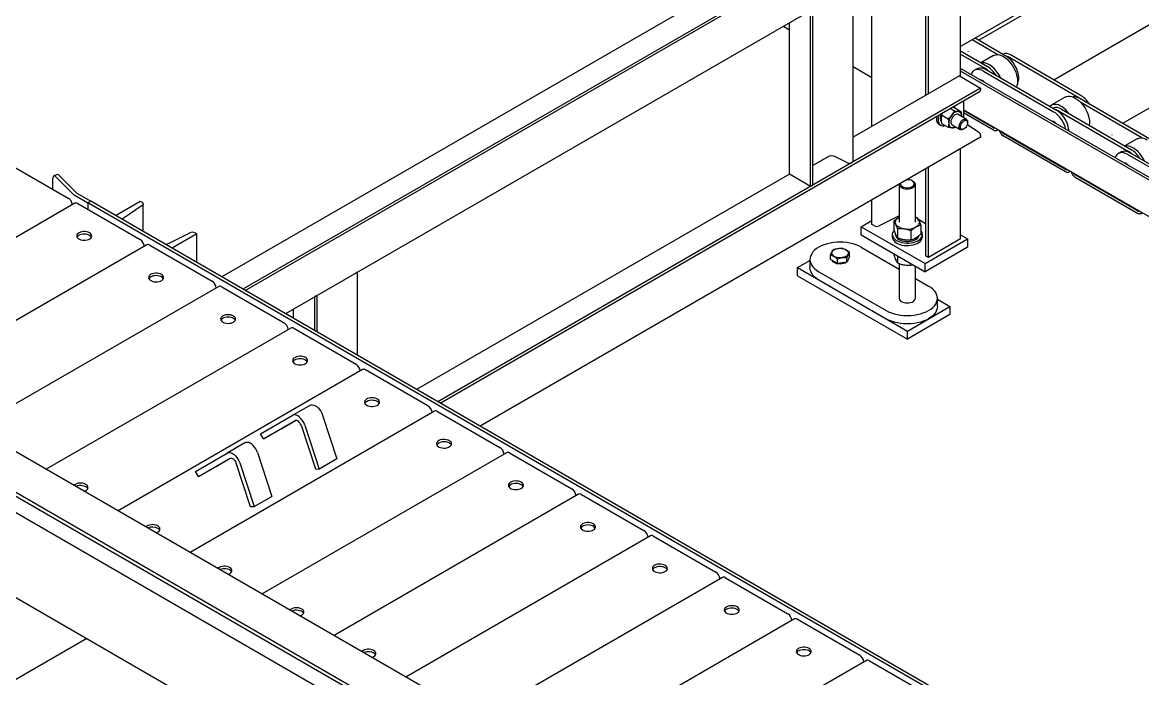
# Model space of a CAD drawing. Header units: millimetres. Extents: x 0 to 11880, y 0 to 8400.
# Drawn here: x 1890 to 3008, y 2390 to 3045 of the extents above; entities that cross this region are included whole.
import ezdxf

# ---------------------------------------------------------------- set-up
doc = ezdxf.new("R2010")
doc.units = ezdxf.units.MM
doc.header["$LTSCALE"] = 20

msp = doc.modelspace()

# ---------------------------------------------------------------- linework, layer by layer
at = {"color": 7, "linetype": 'Continuous', "lineweight": 25}
for p, q in [((2825.43, 3215.7), (2088.99, 2790.56)), ((2846.64, 3203.45), (2110.2, 2778.31)), ((2112.52, 2776.98), (2846.02, 3200.42)), ((2846.64, 3154.46), (2152.64, 2753.82)), ((2791.72, 3122.75), (2791.72, 2971.69)), ((2794.67, 2973.39), (2794.67, 3124.46)), ((2999.54, 3120.24), (2826.49, 3020.34)), ((3003.16, 3118.15), (2844.75, 3026.7)), ((2738.1, 2940.73), (2738.1, 3091.8)), ((2719.36, 2905.43), (2719.36, 3080.98)), ((2826.49, 2990.54), (2826.49, 3081.38)), ((3075, 3076.67), (2919.77, 2987.07)), ((2676.94, 2880.93), (2676.94, 3056.49)), ((2679.25, 2882.99), (2679.25, 3057.83)), ((2655.72, 2893.18), (2655.72, 3044.24)), ((2649.69, 3040.76), (2655.72, 3037.27)), ((3146.84, 3035.2), (2988.43, 2943.75)), ((2863.97, 3012.34), (2838.3, 3027.16)), ((2871.96, 3010.99), (2841.13, 3028.79)), ((2826.49, 3016.02), (2853.57, 3000.38)), ((2826.49, 3012.75), (2850.74, 2998.75)), ((2859.34, 3011.45), (2846.87, 3004.25)), ((2944.15, 2969.73), (2874.15, 3010.14)), ((2946.98, 2971.36), (2876.98, 3011.77)), ((2719.36, 3000.53), (2738.1, 2989.72)), ((3795.23, 2439.19), (2826.49, 2998.43)), ((2843.24, 2998.37), (2840.41, 2996.74)), ((2852.23, 2997.48), (2922.23, 2957.07)), ((2825.43, 2991.15), (2719.36, 2929.92)), ((2738.1, 2989.72), (2738.1, 2991.77)), ((2825.43, 2991.15), (2846.64, 2978.9)), ((3795.23, 2436.78), (2826.49, 2996.02)), ((2847.49, 2987.01), (2846.89, 2986.66)), ((2849.41, 2995.85), (2919.4, 2955.44)), ((2883.32, 2988.57), (2884.68, 2989.36)), ((2846.64, 2978.9), (2304.69, 2666.04)), ((2307, 2664.7), (2846.02, 2975.87)), ((2846.64, 2978.9), (2846.64, 2977.24)), ((2829.67, 2966.43), (2829.67, 2949.72)), ((2931.18, 2969.98), (2917.04, 2961.82)), ((3015.64, 2928.05), (2945.64, 2968.46)), ((3007.65, 2929.39), (2946.56, 2964.66)), ((2807.68, 2953.6), (2807.48, 2953.54)), ((2807.62, 2953.46), (2807.48, 2953.54)), ((2807.71, 2953.65), (2807.62, 2953.7)), ((2816.35, 2958.74), (2820.55, 2956.32)), ((2820.41, 2959.5), (2826.91, 2955.75)), ((2832.34, 2947.95), (2824.12, 2952.7)), ((3795.23, 2400.04), (2829.67, 2957.44)), ((2859.58, 2939.34), (2829.67, 2956.61)), ((2859.58, 2936.9), (2829.67, 2954.16)), ((2924.43, 2956.21), (2994.42, 2915.8)), ((2927.26, 2957.84), (2997.25, 2917.44)), ((2804.93, 2942.99), (2806.7, 2941.97)), ((2806.49, 2949.44), (2806.36, 2949.32)), ((2806.5, 2949.24), (2806.36, 2949.32)), ((2806.52, 2949.42), (2806.37, 2949.5)), ((2806.55, 2947.52), (2806.41, 2947.61)), ((2806.52, 2947.55), (2806.44, 2947.45)), ((2806.58, 2947.37), (2806.44, 2947.45)), ((2806.91, 2951.51), (2806.71, 2951.4)), ((2806.86, 2951.32), (2806.71, 2951.4)), ((2806.91, 2951.51), (2806.77, 2951.59)), ((2807.02, 2945.95), (2806.88, 2946.03)), ((2806.98, 2945.98), (2806.94, 2945.91)), ((2807.08, 2945.83), (2806.94, 2945.91)), ((2807.68, 2952.16), (2814.18, 2948.4)), ((2807.68, 2943.67), (2814.18, 2939.92)), ((2818.12, 2942.31), (2826.34, 2937.56)), ((2827.48, 2951.18), (2827.46, 2950.77)), ((2827.47, 2950.77), (2827.48, 2951.18)), ((2829.67, 2949.72), (2829.68, 2949.49)), ((2833.33, 2942.75), (2833.58, 2942.58)), ((2833.58, 2942.58), (2844.69, 2935.14)), ((2833.59, 2944.42), (2833.59, 2945.21)), ((2919.34, 2945.53), (2918.73, 2945.18)), ((2821.63, 2940.28), (2820.55, 2939.35)), ((2829.34, 2937.86), (2830.03, 2938.25)), ((2846.64, 2931.57), (2846.64, 2929.91)), ((2862.58, 2936.6), (2864.18, 2937.52)), ((2931.42, 2897.87), (2869.2, 2933.79)), ((2931.42, 2895.42), (2869.2, 2931.34)), ((2846.64, 2929.91), (2347.12, 2641.54)), ((3003.03, 2928.51), (2990.55, 2921.31)), ((2693.72, 2910.22), (2679.25, 2901.86)), ((2713.86, 2904.5), (2701.86, 2910.41)), ((2826.49, 2828.45), (2826.49, 2918.28)), ((2986.92, 2915.42), (2984.09, 2913.79)), ((2993.09, 2912.9), (3063.08, 2872.49)), ((2995.92, 2914.53), (3065.91, 2874.13)), ((1873.45, 2905.18), (1935.68, 2869.26)), ((2719.36, 2905.43), (2717.93, 2904.6)), ((2791.72, 2898.21), (2791.72, 2812.74)), ((2794.67, 2810.08), (2794.67, 2899.91)), ((2991.18, 2904.06), (2990.57, 2903.71)), ((1920.49, 2878.03), (1920.49, 2889.24)), ((1924.87, 2892.63), (1921.41, 2891.48)), ((1922.99, 2890.82), (1940.86, 2872.94)), ((1926.45, 2891.97), (1944.06, 2874.36)), ((2655.72, 2893.18), (2283.48, 2678.28)), ((2676.94, 2880.93), (2655.72, 2893.18)), ((2779.11, 2886.02), (2778.41, 2886.43)), ((2934.42, 2895.12), (2936.02, 2896.05)), ((3003.27, 2856.4), (2941.04, 2892.32)), ((3003.27, 2853.95), (2941.04, 2889.87)), ((2678.37, 2881.76), (2676.94, 2880.93)), ((2765.46, 2882.75), (2765.46, 2845.11)), ((2781.46, 2845.11), (2781.46, 2882.75)), ((1942.3, 2864), (1698.19, 2723.08)), ((1941.66, 2872.35), (1955.33, 2864.45)), ((1944.86, 2873.76), (1958.16, 2866.08)), ((1945.3, 2863.71), (2007.52, 2827.79)), ((1958.16, 2866.08), (1955.33, 2864.45)), ((5183.28, 1001), (1955.33, 2864.45)), ((1955.33, 2864.45), (1955.33, 2857.91)), ((5186.11, 1002.63), (1958.16, 2866.08)), ((1982.92, 2851.79), (2007.66, 2866.08)), ((2007.66, 2866.08), (2009.43, 2865.06)), ((2010.61, 2835.81), (2010.61, 2863.42)), ((2738.1, 2842.74), (2738.1, 2867.25)), ((2009.65, 2861.93), (1991.46, 2849.6)), ((3006.27, 2853.65), (3007.86, 2854.57)), ((2727.49, 2840.7), (2738.1, 2846.82)), ((2727.49, 2840.7), (2791.13, 2803.96)), ((2727.49, 2832.53), (2727.49, 2840.7)), ((2739.88, 2841.72), (2738.1, 2842.74)), ((2765.46, 2851.51), (2745.3, 2841.59)), ((2760.07, 2846.3), (2760.07, 2837.44)), ((2764.97, 2850.01), (2765.46, 2850.27)), ((2764.97, 2850.01), (2765.46, 2850.26)), ((2781.46, 2850.52), (2783.25, 2849.89)), ((2791.72, 2843.62), (2784.61, 2847.73)), ((2786.84, 2842.16), (2786.84, 2833.3)), ((2035.68, 2824.07), (2057.03, 2834.57)), ((2064.23, 2833.42), (2039.48, 2819.14)), ((2062.45, 2834.45), (2064.23, 2833.42)), ((2064.23, 2804.85), (2064.23, 2833.42)), ((2727.49, 2832.53), (2791.13, 2795.79)), ((2758.46, 2832.94), (2758.46, 2830.49)), ((2761.46, 2833.69), (2761.46, 2832.94)), ((2761.8, 2832.84), (2761.87, 2832.7)), ((2763.66, 2838.58), (2763.66, 2829.71)), ((2777.04, 2836.51), (2777.04, 2827.64)), ((2788.46, 2830.49), (2788.46, 2832.94)), ((2826.49, 2832.53), (2833.56, 2828.45)), ((2014.14, 2822.53), (1770.03, 2681.61)), ((2017.14, 2822.23), (2079.36, 2786.31)), ((2727.49, 2820.28), (2765.46, 2798.36)), ((2791.13, 2803.96), (2833.56, 2828.45)), ((2833.56, 2820.29), (2791.13, 2795.79)), ((2826.49, 2828.45), (2794.67, 2810.08)), ((2833.56, 2828.45), (2833.56, 2820.29)), ((2676.28, 2808.03), (2676.28, 2799.87)), ((2696.8, 2807.83), (2696.8, 2812.19)), ((2703.74, 2803.82), (2696.8, 2807.83)), ((2703.74, 2803.82), (2703.74, 2808.18)), ((2715.76, 2810.76), (2713.22, 2805.29)), ((2713.22, 2805.29), (2713.22, 2809.65)), ((2715.76, 2810.76), (2715.76, 2815.12)), ((2760.07, 2813.73), (2760.07, 2812.21)), ((2763.66, 2811.66), (2763.66, 2804.48)), ((2794.67, 2810.08), (2792.9, 2811.11)), ((2663.86, 2799.87), (2676.28, 2807.04)), ((2663.86, 2799.87), (2773.46, 2736.6)), ((2663.86, 2791.7), (2663.86, 2799.87)), ((2713.22, 2805.29), (2703.74, 2803.82)), ((2765.46, 2803.86), (2765.46, 2769.25)), ((2777.04, 2803.93), (2777.04, 2802.41)), ((2781.46, 2769.25), (2781.46, 2801.38)), ((2791.13, 2795.79), (2791.13, 2803.96)), ((2224.39, 2795.24), (2222.95, 2794.41)), ((2224.39, 2712.4), (2224.39, 2795.24)), ((2663.86, 2791.7), (2773.46, 2728.43)), ((2685.07, 2795.79), (2752.24, 2757.01)), ((2685.07, 2787.62), (2752.24, 2748.84)), ((2781.46, 2789.13), (2794.67, 2781.5)), ((2085.98, 2781.06), (1841.87, 2640.14)), ((2088.98, 2780.76), (2151.2, 2744.84)), ((2183.4, 2771.58), (2181.96, 2770.75)), ((2181.96, 2736.89), (2181.96, 2770.75)), ((2184.28, 2735.55), (2184.28, 2772.08)), ((2803.46, 2761.09), (2803.46, 2769.25)), ((2803.46, 2768.26), (2815.88, 2761.09)), ((2160.75, 2749.13), (2160.75, 2758.5)), ((2773.46, 2736.6), (2815.88, 2761.09)), ((2815.88, 2752.92), (2773.46, 2728.43)), ((2815.88, 2761.09), (2815.88, 2752.92)), ((4881.34, 885.49), (1653.4, 2748.94)), ((2157.82, 2739.58), (1913.71, 2598.66)), ((2160.82, 2739.29), (2223.05, 2703.37)), ((2773.46, 2728.43), (2773.46, 2736.6)), ((4845.99, 865.08), (1618.04, 2728.53)), ((1618.67, 2724.71), (4846.61, 861.25)), ((2229.66, 2698.11), (1985.55, 2557.19)), ((2294.89, 2661.89), (2232.66, 2697.81)), ((2159.45, 2652.35), (2177.13, 2662.56)), ((1705.73, 2658.11), (2674.46, 2098.87)), ((2301.51, 2656.64), (2057.4, 2515.72)), ((2127.77, 2634.06), (2159.45, 2652.35)), ((2189.68, 2652.76), (2203.98, 2609.09)), ((2304.51, 2656.34), (2366.73, 2620.42)), ((2130.77, 2628.87), (2162.45, 2647.16)), ((2148.45, 2639.07), (2162.54, 2647.2)), ((2168.15, 2642.7), (2182.46, 2599.03)), ((2172, 2642.55), (2186.3, 2598.88)), ((2130.77, 2628.87), (2127.77, 2634.06)), ((2148.45, 2639.07), (2130.77, 2628.87)), ((2112.07, 2625), (2094.4, 2614.8)), ((2062.72, 2596.51), (2094.4, 2614.8)), ((2065.72, 2591.31), (2097.4, 2609.6)), ((2083.4, 2601.52), (2097.48, 2609.65)), ((2124.62, 2615.2), (2138.93, 2571.53)), ((2373.35, 2615.16), (2129.24, 2474.24)), ((2203.98, 2609.09), (2186.3, 2598.88)), ((2376.35, 2614.87), (2438.57, 2578.94)), ((2065.72, 2591.31), (2062.72, 2596.51)), ((2065.72, 2591.31), (2083.4, 2601.52)), ((2103.1, 2605.15), (2117.4, 2561.47)), ((2106.95, 2605), (2121.25, 2561.33)), ((2182.46, 2599.03), (2186.3, 2598.88)), ((1705.73, 2573.13), (2674.46, 2013.89)), ((2445.19, 2573.69), (2201.08, 2432.77)), ((2448.19, 2573.39), (2510.41, 2537.47)), ((2117.4, 2561.47), (2121.25, 2561.33)), ((2121.25, 2561.33), (2138.93, 2571.53)), ((2517.03, 2532.22), (2272.92, 2391.3)), ((2520.03, 2531.92), (2582.26, 2496)), ((2588.87, 2490.74), (2344.77, 2349.82)), ((2591.87, 2490.45), (2654.1, 2454.52)), ((2660.72, 2449.27), (2416.61, 2308.35)), ((2663.72, 2448.97), (2725.94, 2413.05)), ((1954.23, 2429.67), (1799.01, 2340.06)), ((2732.56, 2407.8), (2488.45, 2266.87)), ((2735.56, 2407.5), (2797.78, 2371.58))]:
    msp.add_line(p, q, dxfattribs=at)
at = {"color": 7, "linetype": 'Continuous', "lineweight": 25, "flags": 128}
for points in [[(2834.06, 3015.32), (2834.06, 3015.29), (2834.08, 3015.25), (2834.1, 3015.22), (2834.13, 3015.2), (2834.15, 3015.19), (2834.18, 3015.19), (2834.19, 3015.21), (2834.2, 3015.24), (2834.19, 3015.27), (2834.18, 3015.31), (2834.15, 3015.34), (2834.13, 3015.36), (2834.1, 3015.37), (2834.08, 3015.37), (2834.06, 3015.35), (2834.06, 3015.32)], [(2859.34, 3011.45), (2860.58, 3012.01), (2862.13, 3012.35), (2863.82, 3012.36), (2865.61, 3012.04), (2867.46, 3011.41), (2869.34, 3010.46)], [(2869.34, 3010.46), (2871.23, 3009.23), (2873.08, 3007.73), (2874.86, 3005.98), (2876.55, 3004.02), (2878.11, 3001.89), (2879.51, 2999.62), (2880.73, 2997.25), (2881.74, 2994.82), (2882.54, 2992.38), (2883.1, 2989.98), (2883.41, 2987.65), (2883.48, 2985.43), (2883.29, 2983.37), (2882.85, 2981.5), (2882.3, 2980.12)], [(2874.15, 3010.14), (2872.37, 3011.02), (2871.17, 3011.45)], [(2849.41, 2995.85), (2847.63, 2996.73), (2845.88, 2997.31), (2844.21, 2997.57), (2842.63, 2997.5), (2841.19, 2997.12), (2839.91, 2996.42), (2838.82, 2995.42), (2837.94, 2994.15), (2837.28, 2992.61), (2837.17, 2992.26)], [(2843.24, 2998.37), (2844.02, 2998.75), (2845.46, 2999.14), (2847.03, 2999.2), (2848.71, 2998.94), (2850.45, 2998.36), (2852.23, 2997.48)], [(2866.51, 2989.24), (2866, 2990.28), (2864.69, 2992.61), (2863.2, 2994.81), (2861.58, 2996.86), (2859.84, 2998.72), (2858.02, 3000.35), (2856.14, 3001.72), (2854.25, 3002.81), (2852.38, 3003.6), (2850.56, 3004.07), (2848.82, 3004.23), (2847.21, 3004.06)], [(2853.72, 2996.62), (2852.52, 2997.58), (2850.74, 2998.75)], [(2909.08, 2975.68), (2909.09, 2975.65), (2909.1, 2975.61), (2909.12, 2975.58), (2909.15, 2975.56), (2909.18, 2975.55), (2909.2, 2975.56), (2909.22, 2975.57), (2909.22, 2975.6), (2909.22, 2975.64), (2909.2, 2975.67), (2909.18, 2975.7), (2909.15, 2975.72), (2909.12, 2975.73), (2909.1, 2975.73), (2909.09, 2975.71), (2909.08, 2975.68)], [(2931.18, 2969.98), (2932.42, 2970.54), (2933.98, 2970.87), (2935.66, 2970.88), (2937.45, 2970.57), (2939.3, 2969.93), (2941.18, 2968.99)], [(2941.18, 2968.99), (2943.07, 2967.76), (2944.92, 2966.25), (2946.7, 2964.51), (2948.39, 2962.55), (2949.95, 2960.42), (2951.35, 2958.14), (2952.57, 2955.77), (2953.59, 2953.35), (2954.38, 2950.91), (2954.94, 2948.5), (2955.25, 2946.17), (2955.32, 2943.95), (2955.13, 2941.89), (2955.11, 2941.77)], [(2947.13, 2967.6), (2945.93, 2968.55), (2944.15, 2969.73)], [(2824.12, 2952.7), (2823.82, 2952.84), (2822.92, 2952.98), (2821.91, 2952.78), (2820.85, 2952.24), (2819.8, 2951.41), (2818.84, 2950.33), (2818.02, 2949.08), (2817.4, 2947.72), (2817.01, 2946.35), (2816.87, 2945.06)], [(2821.01, 2959.16), (2820.67, 2960.32), (2820.34, 2961.04)], [(2935.03, 2953.36), (2933.42, 2955.39), (2931.68, 2957.25), (2929.86, 2958.87), (2927.99, 2960.25), (2926.1, 2961.34), (2924.22, 2962.13), (2922.4, 2962.6), (2920.66, 2962.75), (2919.04, 2962.58), (2917.55, 2962.08), (2916.24, 2961.27), (2915.73, 2960.83)], [(2924.43, 2956.21), (2922.65, 2957.09), (2921.45, 2957.52)], [(2802.67, 2950.84), (2802.58, 2950.26), (2802.45, 2948.49), (2802.58, 2946.86), (2802.96, 2945.43), (2803.58, 2944.24), (2804.43, 2943.33), (2804.93, 2942.99)], [(2805.06, 2952.23), (2804.73, 2951.11), (2804.34, 2949.24), (2804.22, 2947.47), (2804.34, 2945.84), (2804.73, 2944.41), (2805.35, 2943.22), (2806.2, 2942.31), (2807.25, 2941.71), (2808.46, 2941.43), (2809.8, 2941.48), (2810.97, 2941.77)], [(2829.34, 2937.86), (2828.81, 2937.59), (2827.78, 2937.3), (2826.85, 2937.35), (2826.07, 2937.75), (2825.5, 2938.46), (2825.18, 2939.43), (2825.11, 2940.62), (2825.31, 2941.94), (2825.76, 2943.31), (2826.44, 2944.65), (2827.3, 2945.87), (2828.29, 2946.89), (2829.34, 2947.66), (2829.34, 2947.66)], [(2830.03, 2946.48), (2830.99, 2946.88), (2831.88, 2946.95), (2832.63, 2946.67), (2833.19, 2946.08), (2833.51, 2945.21), (2833.58, 2944.13), (2833.38, 2942.92), (2832.93, 2941.67), (2832.27, 2940.47), (2831.44, 2939.41), (2830.51, 2938.57), (2829.54, 2938.01), (2828.61, 2937.77), (2827.78, 2937.88), (2827.12, 2938.31), (2826.67, 2939.05), (2826.47, 2940.03), (2826.54, 2941.19), (2826.86, 2942.43), (2827.42, 2943.67), (2828.18, 2944.81), (2829.06, 2945.77), (2830.03, 2946.48)], [(2829.34, 2947.66), (2830.4, 2948.11), (2831.39, 2948.23), (2832.25, 2948.01), (2832.93, 2947.45), (2833.38, 2946.6), (2833.58, 2945.51), (2833.59, 2945.21)], [(2863.59, 2937.86), (2863.5, 2937.66), (2863.11, 2937.04), (2862.58, 2936.6), (2861.94, 2936.36), (2861.2, 2936.33), (2860.41, 2936.51), (2859.58, 2936.9)], [(2977.74, 2932.37), (2977.75, 2932.34), (2977.76, 2932.3), (2977.78, 2932.27), (2977.81, 2932.25), (2977.84, 2932.24), (2977.86, 2932.24), (2977.88, 2932.26), (2977.88, 2932.29), (2977.88, 2932.33), (2977.86, 2932.36), (2977.84, 2932.39), (2977.81, 2932.41), (2977.78, 2932.42), (2977.76, 2932.42), (2977.75, 2932.4), (2977.74, 2932.37)], [(2959.36, 2921.73), (2959.36, 2921.76), (2959.36, 2921.79), (2959.38, 2921.8), (2959.4, 2921.81), (2959.43, 2921.8)], [(3010.2, 2906.29), (3009.68, 2907.33), (3008.37, 2909.66), (3006.89, 2911.87), (3005.26, 2913.92), (3003.52, 2915.77), (3001.7, 2917.4), (2999.83, 2918.77), (2997.94, 2919.86), (2996.07, 2920.65), (2994.24, 2921.13), (2992.51, 2921.28), (2990.89, 2921.11)], [(3003.03, 2928.51), (3004.26, 2929.06), (3005.82, 2929.4), (3007.5, 2929.41), (3009.29, 2929.09), (3011.14, 2928.46), (3013.03, 2927.52)], [(2993.09, 2912.9), (2991.31, 2913.78), (2989.57, 2914.36), (2987.89, 2914.62), (2986.32, 2914.56), (2984.88, 2914.17), (2983.6, 2913.47), (2982.51, 2912.48), (2981.62, 2911.2), (2980.96, 2909.66), (2980.85, 2909.31)], [(2986.92, 2915.42), (2987.71, 2915.81), (2989.15, 2916.19), (2990.72, 2916.25), (2992.39, 2915.99), (2994.14, 2915.42), (2995.92, 2914.53)], [(2997.4, 2913.68), (2996.2, 2914.63), (2994.42, 2915.8)], [(1922.99, 2890.82), (1922.5, 2891.23), (1922.03, 2891.46), (1921.6, 2891.52), (1921.22, 2891.39), (1920.91, 2891.08), (1920.68, 2890.61), (1920.53, 2889.98), (1920.49, 2889.24)], [(2779.11, 2886.02), (2780.2, 2885.24), (2780.97, 2884.34), (2781.38, 2883.38), (2781.43, 2882.38), (2781.1, 2881.4), (2780.42, 2880.48), (2779.41, 2879.67), (2778.12, 2879), (2776.62, 2878.51), (2774.96, 2878.22), (2773.24, 2878.14), (2771.53, 2878.27), (2769.9, 2878.61), (2768.44, 2879.15), (2767.22, 2879.86), (2766.29, 2880.7), (2765.69, 2881.64), (2765.46, 2882.63), (2765.47, 2883.05)], [(2766.46, 2883.62), (2766.5, 2883.12), (2766.85, 2882.23), (2767.53, 2881.42), (2768.51, 2880.71), (2769.73, 2880.15), (2771.14, 2879.75), (2772.67, 2879.55), (2774.24, 2879.55), (2775.77, 2879.75), (2777.18, 2880.15), (2778.41, 2880.71), (2779.38, 2881.42), (2780.06, 2882.23), (2780.41, 2883.12), (2780.41, 2884.02), (2780.06, 2884.9), (2779.38, 2885.72), (2778.41, 2886.43), (2778.41, 2886.43)], [(2935.43, 2896.39), (2935.34, 2896.18), (2934.95, 2895.56), (2934.42, 2895.12), (2933.78, 2894.89), (2933.05, 2894.86), (2932.25, 2895.04), (2931.42, 2895.42)], [(2009.43, 2865.06), (2009.91, 2864.72), (2010.27, 2864.35), (2010.5, 2863.94), (2010.6, 2863.51), (2010.56, 2863.09), (2010.39, 2862.67), (2010.08, 2862.28), (2009.65, 2861.93)], [(3007.27, 2854.92), (3007.19, 2854.71), (3006.79, 2854.09), (3006.27, 2853.65), (3005.62, 2853.41), (3004.89, 2853.38), (3004.09, 2853.56), (3003.27, 2853.95)], [(2761.87, 2843.32), (2761.56, 2844.21), (2761.46, 2845.11), (2761.56, 2846.01), (2761.87, 2846.9), (2762.37, 2847.76), (2763.06, 2848.57), (2763.94, 2849.33), (2764.97, 2850.01)], [(2770.35, 2838.42), (2768.86, 2838.71), (2767.46, 2839.11), (2766.15, 2839.61), (2764.97, 2840.21), (2763.94, 2840.89), (2763.06, 2841.65), (2762.37, 2842.46), (2761.87, 2843.32)], [(2785.05, 2846.9), (2785.35, 2846.01), (2785.46, 2845.11), (2785.35, 2844.21), (2785.05, 2843.32), (2784.54, 2842.46), (2783.85, 2841.65), (2782.98, 2840.89), (2781.94, 2840.21)], [(1956.96, 2834.52), (1955.7, 2835.11), (1954.25, 2835.52), (1952.67, 2835.75), (1951.05, 2835.77), (1949.46, 2835.6), (1947.97, 2835.23), (1946.65, 2834.68), (1945.57, 2833.99), (1944.77, 2833.17), (1944.29, 2832.28), (1944.16, 2831.34), (1944.38, 2830.41), (1944.94, 2829.54), (1945.81, 2828.75), (1946.96, 2828.08), (1948.33, 2827.58), (1949.85, 2827.26), (1951.46, 2827.13), (1953.07, 2827.21), (1954.62, 2827.48), (1956.03, 2827.94), (1957.24, 2828.57), (1958.19, 2829.33), (1958.83, 2830.19), (1959.13, 2831.11), (1959.09, 2832.04), (1958.7, 2832.95), (1957.98, 2833.79), (1956.96, 2834.52)], [(1958.85, 2830.23), (1958.38, 2830.93), (1957.5, 2831.72), (1956.36, 2832.38), (1954.99, 2832.89), (1953.47, 2833.21), (1951.86, 2833.34), (1950.25, 2833.26), (1948.7, 2832.99), (1947.28, 2832.53), (1946.08, 2831.9), (1945.13, 2831.14), (1944.49, 2830.28), (1944.47, 2830.23)], [(2760.21, 2837.01), (2760.14, 2836.93), (2759.25, 2835.71), (2758.68, 2834.43), (2758.46, 2833.11), (2758.59, 2831.79), (2759.07, 2830.49), (2759.89, 2829.25), (2761.02, 2828.1), (2762.45, 2827.06), (2764.14, 2826.16), (2766.04, 2825.42), (2768.12, 2824.85), (2770.32, 2824.48), (2772.6, 2824.3), (2774.89, 2824.32), (2777.15, 2824.55), (2779.33, 2824.97), (2781.37, 2825.59), (2783.22, 2826.37), (2784.84, 2827.31), (2786.2, 2828.38), (2787.26, 2829.55), (2787.99, 2830.81), (2788.39, 2832.11), (2788.43, 2833.44), (2788.12, 2834.75), (2787.47, 2836.03), (2786.84, 2836.85)], [(2758.46, 2830.49), (2758.59, 2829.34), (2759.07, 2828.04), (2759.89, 2826.8), (2761.02, 2825.65), (2762.45, 2824.61), (2764.14, 2823.71), (2766.04, 2822.97), (2768.12, 2822.4), (2770.32, 2822.03), (2772.6, 2821.85), (2774.89, 2821.87), (2777.15, 2822.1), (2779.33, 2822.53), (2781.37, 2823.14), (2783.22, 2823.92), (2784.84, 2824.86), (2786.2, 2825.93), (2787.26, 2827.1), (2787.99, 2828.36), (2788.39, 2829.67), (2788.46, 2830.49)], [(2761.46, 2832.94), (2761.5, 2832.34), (2761.87, 2831.15), (2762.58, 2830.02), (2763.63, 2828.97), (2764.97, 2828.04), (2766.57, 2827.27), (2768.39, 2826.66), (2770.35, 2826.25), (2772.41, 2826.04), (2774.5, 2826.04), (2776.56, 2826.25), (2778.53, 2826.66), (2780.34, 2827.27), (2781.94, 2828.04), (2783.29, 2828.97), (2784.33, 2830.02), (2785.05, 2831.15), (2785.36, 2832.05)], [(2780.78, 2829), (2781.94, 2829.6), (2782.67, 2830.06)], [(2685.07, 2820.28), (2682.83, 2818.83), (2680.88, 2817.25), (2679.25, 2815.55), (2677.97, 2813.75), (2677.03, 2811.89), (2676.47, 2809.97), (2676.28, 2808.03), (2676.47, 2806.09), (2677.03, 2804.18), (2677.97, 2802.31), (2679.25, 2800.52), (2680.88, 2798.82), (2682.83, 2797.23), (2685.07, 2795.79)], [(2727.49, 2820.28), (2724.99, 2821.57), (2722.24, 2822.7), (2719.3, 2823.64), (2716.19, 2824.38), (2712.96, 2824.92), (2709.64, 2825.24), (2706.28, 2825.35), (2702.92, 2825.24), (2699.61, 2824.92), (2696.37, 2824.38), (2693.27, 2823.64), (2690.32, 2822.7), (2687.58, 2821.57), (2685.07, 2820.28)], [(2700.46, 2811.04), (2699.38, 2811.81), (2698.6, 2812.7), (2698.15, 2813.66), (2698.06, 2814.65), (2698.33, 2815.63), (2698.95, 2816.56), (2699.88, 2817.39), (2701.1, 2818.09), (2702.54, 2818.64), (2704.15, 2818.99), (2705.85, 2819.15), (2707.57, 2819.09), (2709.23, 2818.84), (2710.76, 2818.39), (2712.1, 2817.76), (2713.18, 2816.99), (2713.97, 2816.1), (2714.41, 2815.14), (2714.5, 2814.15), (2714.23, 2813.17), (2713.62, 2812.24), (2712.68, 2811.41), (2711.46, 2810.71), (2710.02, 2810.17), (2708.41, 2809.81), (2706.71, 2809.66), (2704.99, 2809.71), (2703.33, 2809.96), (2701.8, 2810.42), (2700.46, 2811.04)], [(2769.44, 2827.97), (2770.35, 2827.8), (2770.58, 2827.77)], [(2714.21, 2807.42), (2714.05, 2806.92), (2713.68, 2806.27)], [(2685.07, 2787.62), (2682.83, 2789.07), (2680.88, 2790.65), (2679.25, 2792.35), (2677.97, 2794.15), (2677.03, 2796.01), (2676.47, 2797.93), (2676.28, 2799.87)], [(2712.59, 2805.19), (2712.52, 2805.14), (2711.29, 2804.43), (2709.84, 2803.89), (2708.21, 2803.55), (2706.5, 2803.42), (2704.77, 2803.5), (2703.12, 2803.79), (2701.61, 2804.28), (2700.33, 2804.95), (2699.32, 2805.76), (2698.63, 2806.68), (2698.57, 2806.81)], [(2028.8, 2793.05), (2027.54, 2793.63), (2026.09, 2794.05), (2024.51, 2794.28), (2022.89, 2794.3), (2021.3, 2794.12), (2019.81, 2793.75), (2018.49, 2793.21), (2017.41, 2792.51), (2016.61, 2791.7), (2016.14, 2790.8), (2016, 2789.87), (2016.22, 2788.94), (2016.78, 2788.06), (2017.66, 2787.27), (2018.8, 2786.61), (2020.17, 2786.11), (2021.69, 2785.78), (2023.3, 2785.66), (2024.91, 2785.73), (2026.46, 2786.01), (2027.88, 2786.47), (2029.08, 2787.09), (2030.03, 2787.86), (2030.67, 2788.72), (2030.98, 2789.63), (2030.93, 2790.57), (2030.54, 2791.48), (2029.82, 2792.32), (2028.8, 2793.05)], [(2030.69, 2788.76), (2030.22, 2789.46), (2029.35, 2790.25), (2028.2, 2790.91), (2026.83, 2791.42), (2025.31, 2791.74), (2023.7, 2791.86), (2022.09, 2791.79), (2020.54, 2791.51), (2019.13, 2791.05), (2017.92, 2790.43), (2016.97, 2789.67), (2016.33, 2788.81), (2016.31, 2788.76)], [(2794.67, 2757.01), (2796.91, 2758.45), (2798.86, 2760.04), (2800.49, 2761.74), (2801.77, 2763.53), (2802.7, 2765.4), (2803.27, 2767.31), (2803.46, 2769.25), (2803.27, 2771.19), (2802.7, 2773.11), (2801.77, 2774.97), (2800.49, 2776.77), (2798.86, 2778.47), (2796.91, 2780.05), (2794.67, 2781.5)], [(2765.46, 2769.25), (2765.46, 2769.13), (2765.69, 2768.14), (2766.29, 2767.2), (2767.22, 2766.36), (2768.44, 2765.65), (2769.9, 2765.12), (2771.53, 2764.77), (2773.24, 2764.64), (2774.96, 2764.72), (2776.62, 2765.01), (2778.12, 2765.5), (2779.41, 2766.17), (2780.42, 2766.98), (2781.1, 2767.9), (2781.43, 2768.88), (2781.46, 2769.25)], [(2100.65, 2751.57), (2099.38, 2752.16), (2097.93, 2752.58), (2096.36, 2752.8), (2094.73, 2752.83), (2093.14, 2752.65), (2091.65, 2752.28), (2090.33, 2751.74), (2089.25, 2751.04), (2088.45, 2750.22), (2087.98, 2749.33), (2087.85, 2748.4), (2088.06, 2747.47), (2088.62, 2746.59), (2089.5, 2745.8), (2090.64, 2745.14), (2092.01, 2744.63), (2093.53, 2744.31), (2095.14, 2744.18), (2096.76, 2744.26), (2098.31, 2744.54), (2099.72, 2745), (2100.93, 2745.62), (2101.87, 2746.38), (2102.51, 2747.24), (2102.82, 2748.16), (2102.77, 2749.1), (2102.38, 2750.01), (2101.66, 2750.84), (2100.65, 2751.57)], [(2752.24, 2757.01), (2754.75, 2755.71), (2757.5, 2754.59), (2760.44, 2753.65), (2763.55, 2752.91), (2766.78, 2752.37), (2770.1, 2752.04), (2773.46, 2751.93), (2776.82, 2752.04), (2780.13, 2752.37), (2783.37, 2752.91), (2786.47, 2753.65), (2789.42, 2754.59), (2792.16, 2755.71), (2794.67, 2757.01)], [(2803.46, 2761.09), (2803.27, 2759.15), (2802.7, 2757.23), (2801.77, 2755.37), (2800.49, 2753.57), (2798.86, 2751.87), (2796.91, 2750.29), (2794.67, 2748.84)], [(2102.54, 2747.29), (2102.06, 2747.99), (2101.19, 2748.78), (2100.04, 2749.44), (2098.68, 2749.94), (2097.15, 2750.26), (2095.55, 2750.39), (2093.93, 2750.31), (2092.38, 2750.04), (2090.97, 2749.58), (2089.76, 2748.95), (2088.81, 2748.19), (2088.17, 2747.33), (2088.15, 2747.29)], [(2794.67, 2748.84), (2792.16, 2747.55), (2789.42, 2746.42), (2786.47, 2745.48), (2783.37, 2744.74), (2780.13, 2744.2), (2776.82, 2743.88), (2773.46, 2743.77), (2770.1, 2743.88), (2766.78, 2744.2), (2763.55, 2744.74), (2760.44, 2745.48), (2757.5, 2746.42), (2754.75, 2747.55), (2752.24, 2748.84)], [(2172.49, 2710.1), (2171.22, 2710.69), (2169.77, 2711.1), (2168.2, 2711.33), (2166.58, 2711.35), (2164.98, 2711.18), (2163.49, 2710.81), (2162.18, 2710.26), (2161.09, 2709.56), (2160.3, 2708.75), (2159.82, 2707.85), (2159.69, 2706.92), (2159.91, 2705.99), (2160.47, 2705.12), (2161.34, 2704.33), (2162.49, 2703.66), (2163.85, 2703.16), (2165.38, 2702.84), (2166.98, 2702.71), (2168.6, 2702.79), (2170.15, 2703.06), (2171.56, 2703.52), (2172.77, 2704.15), (2173.71, 2704.91), (2174.35, 2705.77), (2174.66, 2706.69), (2174.62, 2707.62), (2174.23, 2708.53), (2173.5, 2709.37), (2172.49, 2710.1)], [(2174.38, 2705.81), (2173.9, 2706.51), (2173.03, 2707.3), (2171.88, 2707.96), (2170.52, 2708.47), (2169, 2708.79), (2167.39, 2708.92), (2165.77, 2708.84), (2164.22, 2708.57), (2162.81, 2708.11), (2161.6, 2707.48), (2160.66, 2706.72), (2160.02, 2705.86), (2159.99, 2705.81)], [(2177.13, 2662.56), (2178.28, 2662.99), (2179.59, 2663.06), (2181.01, 2662.75), (2182.49, 2662.09), (2183.98, 2661.1), (2185.42, 2659.81), (2186.75, 2658.27), (2187.93, 2656.54), (2188.92, 2654.68), (2189.68, 2652.76)], [(2233.72, 2662.51), (2234.99, 2661.92), (2236.44, 2661.5), (2238.01, 2661.28), (2239.63, 2661.25), (2241.23, 2661.43), (2242.72, 2661.8), (2244.03, 2662.34), (2245.12, 2663.04), (2245.91, 2663.86), (2246.39, 2664.75), (2246.52, 2665.68), (2246.3, 2666.61), (2245.74, 2667.49), (2244.87, 2668.28), (2243.72, 2668.94), (2242.36, 2669.45), (2240.84, 2669.77), (2239.23, 2669.89), (2237.61, 2669.82), (2236.06, 2669.54), (2234.65, 2669.08), (2233.44, 2668.46), (2232.5, 2667.7), (2231.86, 2666.84), (2231.55, 2665.92), (2231.59, 2664.98), (2231.99, 2664.07), (2232.71, 2663.23), (2233.72, 2662.51)], [(2244.33, 2666.18), (2243.06, 2666.77), (2241.61, 2667.18), (2240.04, 2667.41), (2238.42, 2667.43), (2236.82, 2667.26), (2235.33, 2666.89), (2234.02, 2666.34), (2232.93, 2665.64), (2232.14, 2664.83), (2231.83, 2664.34)], [(2172, 2642.55), (2171.24, 2644.47), (2170.26, 2646.33), (2169.07, 2648.07), (2167.74, 2649.6), (2166.3, 2650.89), (2164.81, 2651.89), (2163.33, 2652.55), (2161.91, 2652.85), (2160.6, 2652.79), (2159.45, 2652.35)], [(2168.15, 2642.7), (2167.71, 2643.79), (2167.1, 2644.82), (2166.37, 2645.74), (2165.56, 2646.49), (2164.72, 2647.04), (2163.89, 2647.34), (2163.12, 2647.38), (2162.45, 2647.16)], [(2316.17, 2627.15), (2314.91, 2627.74), (2313.46, 2628.16), (2311.88, 2628.38), (2310.26, 2628.41), (2308.67, 2628.23), (2307.18, 2627.86), (2305.86, 2627.31), (2304.78, 2626.62), (2303.98, 2625.8), (2303.5, 2624.91), (2303.37, 2623.97), (2303.59, 2623.05), (2304.15, 2622.17), (2305.02, 2621.38), (2306.17, 2620.72), (2307.54, 2620.21), (2309.06, 2619.89), (2310.67, 2619.76), (2312.28, 2619.84), (2313.83, 2620.11), (2315.24, 2620.58), (2316.45, 2621.2), (2317.4, 2621.96), (2318.04, 2622.82), (2318.34, 2623.74), (2318.3, 2624.68), (2317.91, 2625.58), (2317.19, 2626.42), (2316.17, 2627.15)], [(2124.62, 2615.2), (2123.87, 2617.12), (2122.88, 2618.98), (2121.7, 2620.72), (2120.36, 2622.25), (2118.92, 2623.54), (2117.44, 2624.54), (2115.96, 2625.2), (2114.54, 2625.5), (2113.22, 2625.44), (2112.07, 2625)], [(2318.06, 2622.87), (2317.59, 2623.57), (2316.72, 2624.35), (2315.57, 2625.02), (2314.2, 2625.52), (2312.68, 2625.84), (2311.07, 2625.97), (2309.46, 2625.89), (2307.91, 2625.62), (2306.49, 2625.16), (2305.29, 2624.53), (2304.34, 2623.77), (2303.7, 2622.91), (2303.68, 2622.87)], [(2094.4, 2614.8), (2095.55, 2615.23), (2096.86, 2615.3), (2098.28, 2614.99), (2099.76, 2614.33), (2101.25, 2613.34), (2102.68, 2612.05), (2104.02, 2610.51), (2105.2, 2608.78), (2106.19, 2606.92), (2106.95, 2605)], [(2097.4, 2609.6), (2098.06, 2609.82), (2098.83, 2609.78), (2099.67, 2609.48), (2100.51, 2608.94), (2101.32, 2608.19), (2102.05, 2607.27), (2102.65, 2606.24), (2103.1, 2605.15)], [(1951.7, 2576.73), (1952.36, 2576.98), (1953.56, 2577.6), (1954.51, 2578.36), (1955.15, 2579.22), (1955.46, 2580.14), (1955.41, 2581.08), (1955.02, 2581.99), (1954.3, 2582.83), (1953.29, 2583.56)], [(2388.01, 2585.68), (2386.75, 2586.27), (2385.3, 2586.68), (2383.72, 2586.91), (2382.1, 2586.93), (2380.51, 2586.76), (2379.02, 2586.39), (2377.7, 2585.84), (2376.62, 2585.14), (2375.82, 2584.33), (2375.35, 2583.43), (2375.21, 2582.5), (2375.43, 2581.57), (2375.99, 2580.69), (2376.87, 2579.91), (2378.01, 2579.24), (2379.38, 2578.74), (2380.9, 2578.42), (2382.51, 2578.29), (2384.12, 2578.37), (2385.68, 2578.64), (2387.09, 2579.1), (2388.29, 2579.73), (2389.24, 2580.49), (2389.88, 2581.35), (2390.19, 2582.27), (2390.14, 2583.2), (2389.75, 2584.11), (2389.03, 2584.95), (2388.01, 2585.68)], [(2389.91, 2581.39), (2389.43, 2582.09), (2388.56, 2582.88), (2387.41, 2583.54), (2386.04, 2584.05), (2384.52, 2584.37), (2382.91, 2584.5), (2381.3, 2584.42), (2379.75, 2584.15), (2378.34, 2583.69), (2377.13, 2583.06), (2376.18, 2582.3), (2375.54, 2581.44), (2375.52, 2581.39)], [(1955.18, 2579.27), (1954.7, 2579.97), (1953.83, 2580.76), (1952.68, 2581.42), (1951.31, 2581.92), (1949.79, 2582.25), (1948.19, 2582.37), (1946.57, 2582.3), (1945.02, 2582.02), (1943.61, 2581.56), (1943.45, 2581.5)], [(2023.54, 2535.26), (2024.83, 2535.8), (2025.91, 2536.5), (2026.71, 2537.31), (2027.19, 2538.21), (2027.32, 2539.14), (2027.1, 2540.07), (2026.54, 2540.95), (2025.67, 2541.74), (2024.52, 2542.4), (2023.15, 2542.9), (2021.63, 2543.22), (2020.03, 2543.35), (2018.41, 2543.28), (2016.86, 2543), (2015.45, 2542.54), (2014.24, 2541.91), (2013.31, 2541.17)], [(2459.86, 2544.21), (2458.59, 2544.79), (2457.14, 2545.21), (2455.57, 2545.43), (2453.94, 2545.46), (2452.35, 2545.28), (2450.86, 2544.91), (2449.55, 2544.37), (2448.46, 2543.67), (2447.66, 2542.86), (2447.19, 2541.96), (2447.06, 2541.03), (2447.28, 2540.1), (2447.83, 2539.22), (2448.71, 2538.43), (2449.85, 2537.77), (2451.22, 2537.27), (2452.74, 2536.94), (2454.35, 2536.82), (2455.97, 2536.89), (2457.52, 2537.17), (2458.93, 2537.63), (2460.14, 2538.25), (2461.08, 2539.01), (2461.72, 2539.87), (2462.03, 2540.79), (2461.98, 2541.73), (2461.59, 2542.64), (2460.87, 2543.48), (2459.86, 2544.21)], [(2461.75, 2539.92), (2461.27, 2540.62), (2460.4, 2541.41), (2459.25, 2542.07), (2457.89, 2542.57), (2456.36, 2542.9), (2454.76, 2543.02), (2453.14, 2542.95), (2451.59, 2542.67), (2450.18, 2542.21), (2448.97, 2541.59), (2448.02, 2540.83), (2447.38, 2539.97), (2447.36, 2539.92)], [(2098.86, 2496.32), (2098.39, 2497.02), (2097.51, 2497.81), (2096.37, 2498.47), (2095, 2498.98), (2093.48, 2499.3), (2091.87, 2499.43), (2090.25, 2499.35), (2088.7, 2499.08), (2087.29, 2498.62), (2087.13, 2498.55)], [(2095.38, 2493.79), (2096.04, 2494.03), (2097.25, 2494.66), (2098.2, 2495.42), (2098.84, 2496.28), (2099.14, 2497.2), (2099.1, 2498.13), (2098.71, 2499.04), (2097.99, 2499.88), (2096.97, 2500.61)], [(2531.7, 2502.73), (2530.43, 2503.32), (2528.98, 2503.74), (2527.41, 2503.96), (2525.79, 2503.99), (2524.19, 2503.81), (2522.7, 2503.44), (2521.39, 2502.89), (2520.3, 2502.2), (2519.51, 2501.38), (2519.03, 2500.49), (2518.9, 2499.55), (2519.12, 2498.63), (2519.68, 2497.75), (2520.55, 2496.96), (2521.7, 2496.3), (2523.06, 2495.79), (2524.59, 2495.47), (2526.19, 2495.34), (2527.81, 2495.42), (2529.36, 2495.69), (2530.77, 2496.15), (2531.98, 2496.78), (2532.92, 2497.54), (2533.57, 2498.4), (2533.87, 2499.32), (2533.83, 2500.26), (2533.44, 2501.16), (2532.71, 2502), (2531.7, 2502.73)], [(2533.59, 2498.45), (2533.11, 2499.15), (2532.24, 2499.93), (2531.09, 2500.6), (2529.73, 2501.1), (2528.21, 2501.42), (2526.6, 2501.55), (2524.98, 2501.47), (2523.43, 2501.2), (2522.02, 2500.74), (2520.81, 2500.11), (2519.87, 2499.35), (2519.23, 2498.49), (2519.2, 2498.45)], [(2603.54, 2461.26), (2602.28, 2461.85), (2600.82, 2462.26), (2599.25, 2462.49), (2597.63, 2462.51), (2596.04, 2462.34), (2594.55, 2461.97), (2593.23, 2461.42), (2592.15, 2460.72), (2591.35, 2459.91), (2590.87, 2459.01), (2590.74, 2458.08), (2590.96, 2457.15), (2591.52, 2456.27), (2592.39, 2455.49), (2593.54, 2454.82), (2594.91, 2454.32), (2596.43, 2454), (2598.03, 2453.87), (2599.65, 2453.95), (2601.2, 2454.22), (2602.61, 2454.68), (2603.82, 2455.31), (2604.77, 2456.07), (2605.41, 2456.93), (2605.71, 2457.85), (2605.67, 2458.78), (2605.28, 2459.69), (2604.56, 2460.53), (2603.54, 2461.26)], [(2170.7, 2454.85), (2170.23, 2455.55), (2169.35, 2456.34), (2168.21, 2457), (2166.84, 2457.5), (2165.32, 2457.83), (2163.71, 2457.95), (2162.1, 2457.88), (2160.54, 2457.6), (2159.13, 2457.14), (2158.98, 2457.08)], [(2167.22, 2452.31), (2167.88, 2452.56), (2169.09, 2453.18), (2170.04, 2453.94), (2170.68, 2454.8), (2170.98, 2455.72), (2170.94, 2456.66), (2170.55, 2457.57), (2169.83, 2458.41), (2168.81, 2459.14)], [(2605.43, 2456.97), (2604.96, 2457.67), (2604.08, 2458.46), (2602.94, 2459.12), (2601.57, 2459.63), (2600.05, 2459.95), (2598.44, 2460.08), (2596.82, 2460), (2595.27, 2459.73), (2593.86, 2459.26), (2592.66, 2458.64), (2591.71, 2457.88), (2591.07, 2457.02), (2591.04, 2456.97)], [(2242.54, 2413.38), (2242.07, 2414.08), (2241.2, 2414.86), (2240.05, 2415.53), (2238.68, 2416.03), (2237.16, 2416.35), (2235.55, 2416.48), (2233.94, 2416.4), (2232.39, 2416.13), (2230.97, 2415.67), (2230.82, 2415.6)], [(2239.07, 2410.84), (2239.73, 2411.09), (2240.93, 2411.71), (2241.88, 2412.47), (2242.52, 2413.33), (2242.83, 2414.25), (2242.78, 2415.19), (2242.39, 2416.09), (2241.67, 2416.93), (2240.65, 2417.66)], [(2675.38, 2419.79), (2674.12, 2420.37), (2672.67, 2420.79), (2671.09, 2421.01), (2669.47, 2421.04), (2667.88, 2420.86), (2666.39, 2420.49), (2665.07, 2419.95), (2663.99, 2419.25), (2663.19, 2418.44), (2662.71, 2417.54), (2662.58, 2416.61), (2662.8, 2415.68), (2663.36, 2414.8), (2664.23, 2414.01), (2665.38, 2413.35), (2666.75, 2412.85), (2668.27, 2412.52), (2669.88, 2412.4), (2671.49, 2412.47), (2673.04, 2412.75), (2674.46, 2413.21), (2675.66, 2413.83), (2676.61, 2414.59), (2677.25, 2415.45), (2677.55, 2416.37), (2677.51, 2417.31), (2677.12, 2418.22), (2676.4, 2419.06), (2675.38, 2419.79)], [(2677.27, 2415.5), (2676.8, 2416.2), (2675.93, 2416.99), (2674.78, 2417.65), (2673.41, 2418.15), (2671.89, 2418.48), (2670.28, 2418.6), (2668.67, 2418.53), (2667.12, 2418.25), (2665.7, 2417.79), (2664.5, 2417.17), (2663.55, 2416.41), (2662.91, 2415.55), (2662.89, 2415.5)]]:
    msp.add_lwpolyline(points, dxfattribs=at)
at = {"color": 7, "linetype": 'Continuous', "lineweight": 25}
for centre, radius, start, end in [((2871.62, 3004.22), 9.26, 54.64149, 109.32166), ((2857.05, 2987.67), 27.68, 3.50348, 57.41561), ((2839.96, 2978.54), 25.74, 31.14332, 58.07671), ((2846.79, 2984.12), 2.98, 55.54399, 101.47595), ((2844.45, 2980.06), 7.67, 34.58883, 58.27026), ((2873.68, 2989.23), 11, 331.81741, 0.69501), ((2845.2, 2977.07), 1.45, 304.38004, 6.93214), ((2939.91, 2959.7), 10.47, 56.81959, 95.79058), ((2933.37, 2949.51), 25.74, 31.14332, 58.07671), ((2820.46, 2947.72), 14.23, 155.83637, 164.19881), ((2821.46, 2947.28), 15.16, 155.12566, 155.92502), ((2824.79, 2947.51), 8.21, 93.42954, 146.56509), ((2823.57, 2951.82), 3.96, 350.74812, 79.45322), ((2921.9, 2950.3), 9.26, 54.64149, 109.32166), ((2904.15, 2931.82), 28.11, 12.13204, 57.14754), ((2907.25, 2933.69), 27.77, 4.41367, 57.35688), ((2814.37, 2948.71), 8.03, 175.64505, 187.90079), ((2817.72, 2948.45), 11.39, 164.99463, 174.69769), ((2811.56, 2948.28), 5.19, 189.16704, 205.57021), ((2816.2, 2948.56), 9.73, 174.92287, 175.99766), ((2812.98, 2948.46), 6.5, 188.29507, 189.70131), ((2819.41, 2948), 12.98, 164.30565, 165.19215), ((2810.21, 2947.64), 3.69, 207.83795, 220.45689), ((2810.76, 2947.79), 4.17, 206.14123, 208.03196), ((2818.66, 2943.2), 3.96, 170.74812, 259.45322), ((2828.55, 2943.2), 13.81, 140.22793, 177.36071), ((2819.74, 2944.7), 2.89, 172.89125, 235.79657), ((2918.64, 2942.65), 2.98, 55.54399, 101.47595), ((2916.29, 2938.59), 7.67, 34.58883, 58.27026), ((2818.06, 2945.29), 5.99, 268.83496, 304.7867), ((2841.99, 2931.34), 4.66, 2.78797, 54.57247), ((2860.44, 2940.5), 1.44, 233.23182, 300.39119), ((2874.36, 2939.27), 9.46, 194.28318, 236.93252), ((2871.6, 2937.58), 4.49, 207.02991, 237.57619), ((2959.36, 2921.68), 0.136, 346.78367, 60.51887), ((2697.98, 2901.93), 9.32, 65.43119, 117.20795), ((2983.64, 2895.59), 25.74, 31.14332, 58.07671), ((2715.8, 2908.74), 4.66, 245.43119, 297.20795), ((2932.29, 2899.03), 1.44, 233.23182, 300.39119), ((2990.48, 2901.18), 2.98, 55.54399, 101.47595), ((2988.13, 2897.11), 7.67, 34.58883, 58.27026), ((1925.13, 2891.05), 1.61, 35.18281, 99.45275), ((2773.62, 2877.36), 10.25, 62.16727, 91.40121), ((2946.2, 2897.79), 9.46, 194.28318, 236.93252), ((2943.45, 2896.11), 4.49, 207.02991, 237.57619), ((1946.74, 2877.09), 3.82, 225.57575, 240.51333), ((2677.77, 2883.12), 1.49, 293.98282, 354.69704), ((1930.6, 2861.4), 9.36, 7.44622, 57.14065), ((1943.54, 2875.68), 3.82, 225.57575, 240.51333), ((1943.54, 2861.25), 3.02, 54.38242, 114.30712), ((3004.13, 2857.55), 1.44, 233.23182, 300.39119), ((1993.81, 2845.82), 4.45, 121.81713, 153.52011), ((2742.72, 2847.24), 6.21, 242.79205, 294.56881), ((2778.19, 2843.2), 7.79, 28.39603, 65.23475), ((2059.61, 2828.92), 6.21, 62.79205, 114.56881), ((2773.48, 2856.57), 18.42, 260.2289, 297.35717), ((2002.44, 2819.92), 9.36, 7.44622, 57.14065), ((2015.38, 2819.78), 3.02, 54.38242, 114.30712), ((2030.95, 2834.07), 11.07, 278.43975, 295.33453), ((2793.65, 2812.89), 1.94, 184.38327, 246.93687), ((2074.28, 2778.45), 9.36, 7.44622, 57.14065), ((2087.22, 2778.31), 3.02, 54.38242, 114.30712), ((2146.13, 2736.98), 9.36, 7.44622, 57.14065), ((2159.06, 2736.83), 3.02, 54.38242, 114.30712), ((2217.97, 2695.5), 9.36, 7.46073, 57.14002), ((2230.9, 2695.36), 3.02, 54.38242, 114.30712), ((2242.27, 2662.17), 4.51, 28.82837, 62.82027), ((2289.81, 2654.03), 9.36, 7.4317, 57.14128), ((2302.75, 2653.89), 3.02, 54.38242, 114.30712), ((2361.65, 2612.56), 9.36, 7.44622, 57.14065), ((2374.59, 2612.41), 3.02, 54.38242, 114.30712), ((1948.06, 2574.27), 10.66, 60.65087, 128.21628), ((2433.5, 2571.08), 9.36, 7.44622, 57.14065), ((2446.43, 2570.94), 3.02, 54.38242, 114.30712), ((2019.79, 2529.26), 11.66, 62.78278, 112.69333), ((2023.07, 2535.62), 4.51, 28.82837, 62.82027), ((2505.34, 2529.61), 9.36, 7.44622, 57.14065), ((2518.27, 2529.47), 3.02, 54.38242, 114.30712), ((2091.75, 2491.32), 10.66, 60.65087, 128.21628), ((2577.18, 2488.14), 9.36, 7.44622, 57.14065), ((2590.12, 2487.99), 3.02, 54.38242, 114.30712), ((2163.59, 2449.85), 10.66, 60.65087, 128.21628), ((2649.02, 2446.66), 9.36, 7.44622, 57.14065), ((2661.96, 2446.52), 3.02, 54.38242, 114.30712), ((2235.43, 2408.37), 10.66, 60.65087, 128.21628), ((2720.86, 2405.19), 9.36, 7.44622, 57.14065), ((2733.8, 2405.05), 3.02, 54.38242, 114.30712)]:
    msp.add_arc(centre, radius, start, end, dxfattribs=at)
for points, knots in [([(2807.68, 2952.16), (2808.02, 2952.9), (2808.37, 2953.68), (2808.88, 2954.41), (2808.91, 2954.44)], [0, 0, 0, 0, 0.9494334, 1, 1, 1, 1]), ([(2817.93, 2952.03), (2818.01, 2952.13), (2818.57, 2952.84), (2819.53, 2954.25), (2820.21, 2955.63), (2820.55, 2956.32)], [0, 0, 0, 0, 0.07009, 0.5307844, 1, 1, 1, 1]), ([(2818.34, 2959.89), (2818.41, 2959.88), (2819.03, 2959.8), (2819.76, 2959.64), (2820.41, 2959.5)], [0, 0, 0, 0, 0.1043129, 1, 1, 1, 1]), ([(2820.55, 2956.32), (2821.22, 2956.18), (2822.59, 2955.9), (2823.72, 2955.77), (2824.3, 2955.71)], [0, 0, 0, 0, 0.495458, 1, 1, 1, 1]), ([(2824.3, 2955.71), (2824.37, 2955.7), (2824.94, 2955.65), (2825.89, 2955.63), (2826.57, 2955.71), (2826.91, 2955.75)], [0, 0, 0, 0, 0.07009, 0.5307844, 1, 1, 1, 1]), ([(2826.91, 2955.75), (2827, 2955.35), (2827.33, 2953.77), (2827.42, 2952.28), (2827.48, 2951.18)], [0, 0, 0, 0, 0.2575513, 1, 1, 1, 1]), ([(2807.68, 2952.16), (2807.6, 2951.85), (2807.26, 2950.66), (2807.18, 2949.27), (2807.11, 2948.24)], [0, 0, 0, 0, 0.2575513, 1, 1, 1, 1]), ([(2807.11, 2948.24), (2807.12, 2947.85), (2807.15, 2946.4), (2807.46, 2944.82), (2807.68, 2943.67)], [0, 0, 0, 0, 0.2686336, 1, 1, 1, 1]), ([(2814.18, 2948.4), (2814.86, 2948.96), (2816.22, 2950.07), (2817.36, 2951.38), (2817.93, 2952.03)], [0, 0, 0, 0, 0.495458, 1, 1, 1, 1]), ([(2814.18, 2948.4), (2814.27, 2948), (2814.6, 2946.42), (2814.69, 2944.94), (2814.75, 2943.83)], [0, 0, 0, 0, 0.2575513, 1, 1, 1, 1]), ([(2814.75, 2943.83), (2814.74, 2943.45), (2814.71, 2942.03), (2814.41, 2940.81), (2814.18, 2939.92)], [0, 0, 0, 0, 0.2686336, 1, 1, 1, 1]), ([(2817.93, 2939.31), (2817.86, 2939.31), (2817.28, 2939.37), (2816.08, 2939.54), (2814.82, 2939.79), (2814.18, 2939.92)], [0, 0, 0, 0, 0.07009003, 0.53078443, 1, 1, 1, 1]), ([(2820.55, 2939.35), (2820.19, 2939.3), (2819.47, 2939.21), (2818.45, 2939.27), (2817.93, 2939.31)], [0, 0, 0, 0, 0.495458, 1, 1, 1, 1]), ([(2760.07, 2846.3), (2760.48, 2846.67), (2762.08, 2848.11), (2763.74, 2849.2), (2764.97, 2850.01)], [0, 0, 0, 0, 0.2575513, 1, 1, 1, 1]), ([(2761.87, 2843.32), (2761.82, 2843.41), (2761.5, 2844.09), (2760.89, 2845.21), (2760.35, 2845.94), (2760.07, 2846.3)], [0, 0, 0, 0, 0.0700986, 0.5307888, 1, 1, 1, 1]), ([(2763.66, 2838.58), (2763.37, 2839.45), (2762.78, 2841.21), (2762.17, 2842.61), (2761.87, 2843.32)], [0, 0, 0, 0, 0.495458, 1, 1, 1, 1]), ([(2786.84, 2842.16), (2785.66, 2841.83), (2784.05, 2841.36), (2782.39, 2840.46), (2781.94, 2840.21)], [0, 0, 0, 0, 0.7313664, 1, 1, 1, 1]), ([(2783.25, 2849.89), (2783.55, 2849.51), (2784.13, 2848.74), (2784.74, 2847.52), (2785.05, 2846.9)], [0, 0, 0, 0, 0.495458, 1, 1, 1, 1]), ([(2785.05, 2846.9), (2785.09, 2846.81), (2785.41, 2846.11), (2786.02, 2844.61), (2786.57, 2842.98), (2786.84, 2842.16)], [0, 0, 0, 0, 0.07009856, 0.53078884, 1, 1, 1, 1]), ([(2760.07, 2837.44), (2760.36, 2836.57), (2760.95, 2834.81), (2761.56, 2833.41), (2761.87, 2832.7)], [0, 0, 0, 0, 0.495458, 1, 1, 1, 1]), ([(2761.87, 2832.7), (2761.91, 2832.61), (2762.23, 2831.93), (2762.84, 2830.81), (2763.38, 2830.08), (2763.66, 2829.71)], [0, 0, 0, 0, 0.07009856, 0.53078884, 1, 1, 1, 1]), ([(2770.35, 2838.42), (2770.19, 2838.44), (2768.99, 2838.62), (2766.73, 2838.78), (2764.69, 2838.65), (2763.66, 2838.58)], [0, 0, 0, 0, 0.0700986, 0.5307888, 1, 1, 1, 1]), ([(2763.66, 2829.71), (2764.75, 2829.3), (2766.94, 2828.47), (2769.21, 2828.03), (2770.35, 2827.8)], [0, 0, 0, 0, 0.495458, 1, 1, 1, 1]), ([(2777.04, 2836.51), (2775.96, 2836.92), (2773.76, 2837.75), (2771.49, 2838.2), (2770.35, 2838.42)], [0, 0, 0, 0, 0.495458, 1, 1, 1, 1]), ([(2781.94, 2840.21), (2780.71, 2839.4), (2779.05, 2838.31), (2777.45, 2836.88), (2777.04, 2836.51)], [0, 0, 0, 0, 0.7424487, 1, 1, 1, 1]), ([(2777.04, 2827.64), (2777.45, 2827.75), (2779.05, 2828.16), (2780.71, 2828.98), (2781.94, 2829.6)], [0, 0, 0, 0, 0.2575513, 1, 1, 1, 1]), ([(2781.94, 2829.6), (2782.39, 2829.87), (2784.05, 2830.87), (2785.66, 2832.27), (2786.84, 2833.3)], [0, 0, 0, 0, 0.2686336, 1, 1, 1, 1]), ([(2699.34, 2817.66), (2700.16, 2817.97), (2701.83, 2818.59), (2704.29, 2819.1), (2706.65, 2819.27), (2708.09, 2819.18), (2708.82, 2819.13)], [0, 0, 0, 0, 0.2646049, 0.5349477, 0.7653431, 1, 1, 1, 1]), ([(2708.82, 2819.13), (2709.66, 2818.88), (2711.06, 2818.47), (2713.11, 2817.29), (2714.59, 2816.16), (2715.47, 2815.38), (2715.76, 2815.12)], [0, 0, 0, 0, 0.3642607, 0.6135447, 0.8695509, 1, 1, 1, 1]), ([(2770.35, 2827.8), (2770.51, 2827.78), (2771.71, 2827.6), (2773.98, 2827.44), (2776.01, 2827.58), (2777.04, 2827.64)], [0, 0, 0, 0, 0.0700986, 0.5307888, 1, 1, 1, 1]), ([(2696.8, 2812.19), (2697.02, 2812.84), (2697.47, 2814.16), (2698.13, 2815.72), (2698.76, 2816.89), (2699.15, 2817.4), (2699.34, 2817.66)], [0, 0, 0, 0, 0.2646049, 0.5349477, 0.7653431, 1, 1, 1, 1]), ([(2703.74, 2808.18), (2703.45, 2808.45), (2702.59, 2809.21), (2701.11, 2810.34), (2699.05, 2811.53), (2697.63, 2811.94), (2696.8, 2812.19)], [0, 0, 0, 0, 0.1304497, 0.3800433, 0.6357378, 1, 1, 1, 1]), ([(2713.22, 2809.65), (2712.4, 2809.7), (2710.74, 2809.8), (2708.27, 2809.56), (2705.91, 2809), (2704.47, 2808.46), (2703.74, 2808.18)], [0, 0, 0, 0, 0.2646049, 0.5349477, 0.7653431, 1, 1, 1, 1]), ([(2715.76, 2815.12), (2715.54, 2814.83), (2715.1, 2814.23), (2714.44, 2812.94), (2713.8, 2811.38), (2713.42, 2810.23), (2713.22, 2809.65)], [0, 0, 0, 0, 0.2646049, 0.5349477, 0.7653431, 1, 1, 1, 1]), ([(2760.07, 2812.21), (2760.36, 2811.34), (2760.95, 2809.58), (2761.56, 2808.18), (2761.87, 2807.47)], [0, 0, 0, 0, 0.495458, 1, 1, 1, 1]), ([(2761.87, 2807.47), (2761.91, 2807.38), (2762.23, 2806.69), (2762.84, 2805.58), (2763.38, 2804.85), (2763.66, 2804.48)], [0, 0, 0, 0, 0.07009856, 0.53078884, 1, 1, 1, 1]), ([(2763.66, 2804.48), (2764.75, 2804.07), (2766.94, 2803.24), (2769.21, 2802.79), (2770.35, 2802.57)], [0, 0, 0, 0, 0.495458, 1, 1, 1, 1]), ([(2770.35, 2802.57), (2770.51, 2802.55), (2771.71, 2802.37), (2773.98, 2802.21), (2776.01, 2802.34), (2777.04, 2802.41)], [0, 0, 0, 0, 0.0700986, 0.5307888, 1, 1, 1, 1]), ([(2777.04, 2802.41), (2777.45, 2802.5), (2778.01, 2802.62), (2778.58, 2802.88), (2778.73, 2802.95)], [0, 0, 0, 0, 0.7376423, 1, 1, 1, 1])]:
    msp.add_open_spline(points, degree=3, knots=knots, dxfattribs=at)

doc.saveas('drawing.dxf')
